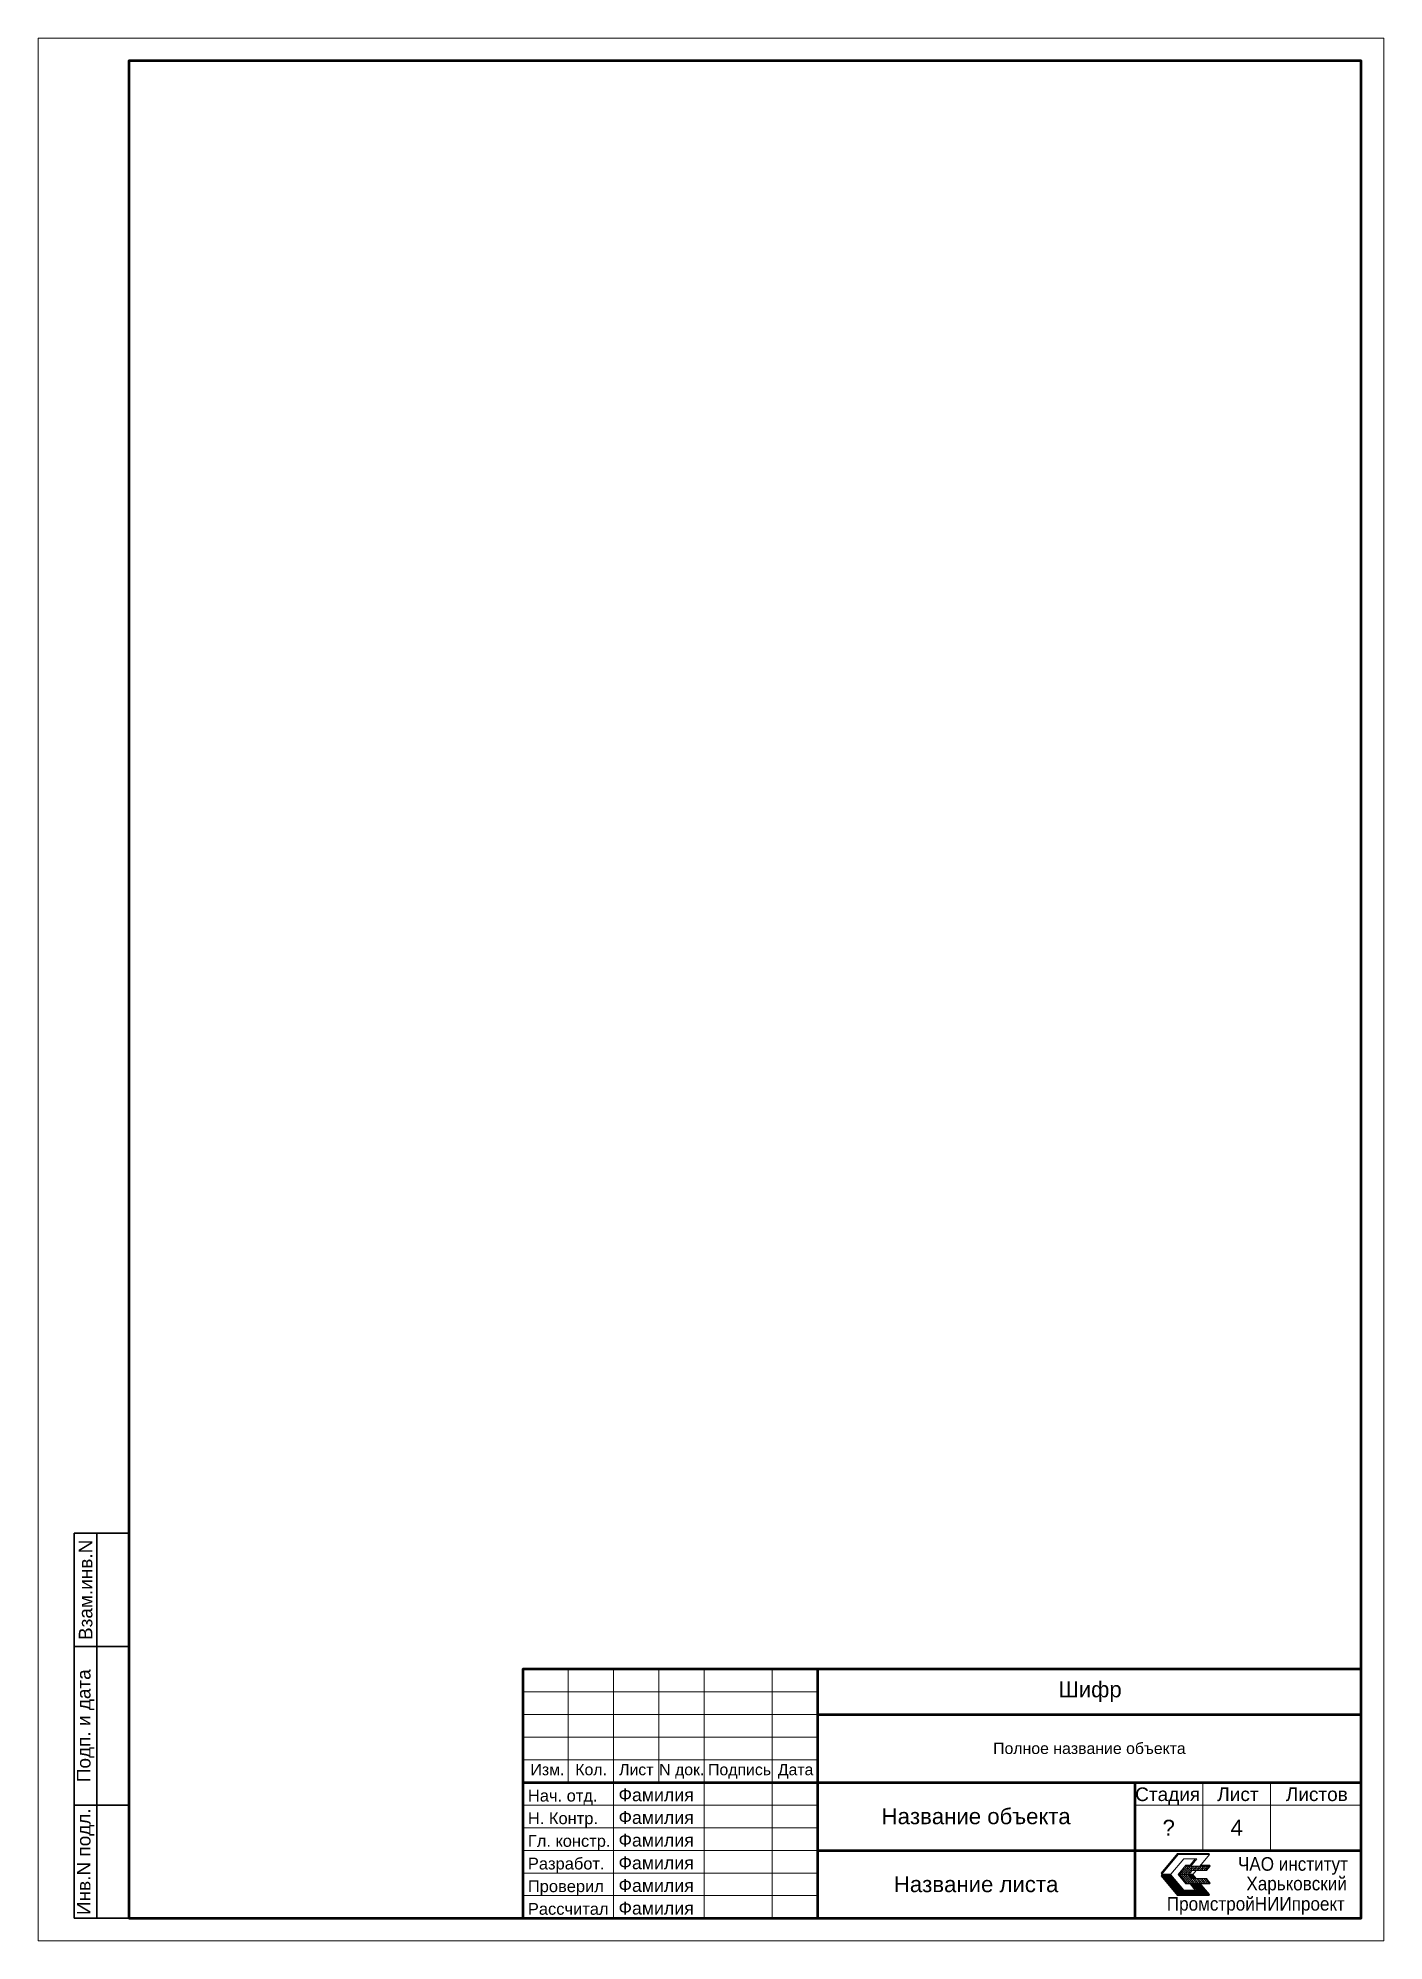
# Paper-space layout 'А3 в' of a CAD drawing. Header units: millimetres. Extents: x 21 to 318, y 6 to 426.
import ezdxf
from ezdxf.enums import TextEntityAlignment as Align

# ---------------------------------------------------------------- set-up
doc = ezdxf.new("R2010")
doc.units = ezdxf.units.MM
doc.header["$MEASUREMENT"] = 0
doc.layers.add('01_Формат', color=7, linetype='Continuous', lineweight=13)
doc.styles.add('Arial', font='arial.ttf')
doc.styles.add('ВТ', font='arial.ttf', dxfattribs={"width": 0.9})

psp = doc.layouts.new('А3 в')

# ---------------------------------------------------------------- hatches: boundary and pattern name
at = {"layer": '01_Формат', "lineweight": 9}
h = psp.add_hatch(color=256, dxfattribs=at)
h.paths.add_polyline_path([(272.68, 24.88), (272.52, 25.08), (268.9, 20.73), (269.06, 20.53)])
h.paths.add_polyline_path([(279.45, 25.08), (272.52, 25.08), (272.68, 24.88), (279.61, 24.88)])
h.paths.add_polyline_path([(276.77, 23.9), (276.45, 23.9), (275.29, 22.51), (275.45, 22.31)])
h = psp.add_hatch(dxfattribs=at)
h.set_pattern_fill('LINE', color=256, scale=0.097864, angle=50, style=0)
h.set_pattern_definition([(50, (-681.95758, 377.95746), (-0.23802457, 0.19972633), [])])
h.paths.add_polyline_path([(274.56, 22.31), (273, 20.44), (275.02, 20.44), (275.77, 21.34), (278.94, 21.34), (279.76, 22.31)])
h = psp.add_hatch(dxfattribs=at)
h.set_pattern_fill('LINE', color=256, scale=0.055, style=0)
h.set_pattern_definition([(0, (-1070.64223, 432.93724), (0, 0.174625), [])])
h.paths.add_polyline_path([(272.68, 16), (279.61, 16), (277.48, 18.57), (275.45, 18.57), (276.77, 16.98), (273.89, 16.98), (271.08, 20.35), (269.06, 20.35)])
h.paths.add_polyline_path([(275.99, 20.35), (275.09, 20.35), (275.77, 19.54), (276.66, 19.54)])
h = psp.add_hatch(dxfattribs=at)
h.set_pattern_fill('LINE', color=256, scale=0.097864, angle=130, style=0)
h.set_pattern_definition([(130, (-681.95758, 377.95746), (-0.23802457, -0.19972633), [])])
h.paths.add_polyline_path([(279.76, 18.57), (278.94, 19.54), (275.77, 19.54), (275.02, 20.44), (273, 20.44), (274.56, 18.57)])

# ---------------------------------------------------------------- linework, layer by layer
at = {"layer": '01_Формат', "lineweight": 35}
for p, q in [((29.08, 95.78), (29.08, 10.78)), ((41.08, 95.78), (29.08, 95.78)), ((34.08, 95.78), (34.08, 10.78)), ((41.08, 70.78), (29.08, 70.78)), ((29.08, 35.78), (41.08, 35.78)), ((29.08, 10.78), (41.08, 10.78))]:
    psp.add_line(p, q, dxfattribs=at)
at = {"layer": '01_Формат'}
for p, q in [((138.08, 65.78), (138.08, 40.78)), ((148.08, 65.78), (148.08, 10.78)), ((158.08, 65.83), (158.08, 40.78)), ((168.08, 65.78), (168.08, 10.78)), ((183.08, 65.78), (183.08, 10.78)), ((128.08, 60.78), (193.08, 60.78)), ((128.08, 55.78), (193.08, 55.78)), ((128.08, 50.78), (193.08, 50.78)), ((128.08, 45.78), (193.08, 45.78)), ((278.08, 40.78), (278.08, 25.78)), ((293.08, 40.78), (293.08, 25.78)), ((128.08, 35.78), (193.08, 35.78)), ((263.08, 35.78), (313.08, 35.78)), ((128.08, 30.78), (193.08, 30.78)), ((128.08, 25.78), (193.08, 25.78)), ((128.08, 20.78), (193.08, 20.78)), ((128.08, 15.78), (193.08, 15.78))]:
    psp.add_line(p, q, dxfattribs=at)
at = {"layer": '01_Формат', "lineweight": 50}
for p, q in [((193.08, 65.78), (193.08, 10.78)), ((193.08, 55.78), (313.08, 55.78)), ((128.08, 40.78), (313.08, 40.78)), ((263.08, 40.78), (263.08, 10.78)), ((193.08, 25.78), (313.08, 25.78))]:
    psp.add_line(p, q, dxfattribs=at)
at = {"layer": '01_Формат', "lineweight": 9}
for p, q in [((272.52, 25.08), (268.9, 20.73)), ((272.68, 24.88), (269.06, 20.53)), ((273.89, 23.9), (271.08, 20.53)), ((279.45, 25.08), (272.52, 25.08)), ((272.68, 24.88), (272.52, 25.08)), ((274.39, 22.51), (272.67, 20.44)), ((272.68, 24.88), (279.61, 24.88)), ((274.56, 22.31), (273, 20.44)), ((276.77, 23.9), (273.89, 23.9)), ((274.39, 22.51), (275.29, 22.51)), ((274.56, 22.31), (274.39, 22.51)), ((274.56, 22.31), (279.76, 22.31)), ((275.77, 21.34), (275.02, 20.44)), ((276.45, 23.9), (275.29, 22.51)), ((275.45, 22.31), (275.29, 22.51)), ((276.77, 23.9), (275.45, 22.31)), ((278.94, 21.34), (275.77, 21.34)), ((276.66, 21.34), (275.99, 20.53)), ((279.61, 24.88), (277.48, 22.31)), ((277.64, 22.51), (279.59, 22.51)), ((279.76, 22.31), (278.94, 21.34)), ((279.61, 24.88), (279.45, 25.08)), ((279.76, 22.31), (279.59, 22.51)), ((269.06, 20.53), (268.9, 20.73)), ((269.06, 20.35), (268.9, 20.16)), ((272.52, 15.8), (268.9, 20.16)), ((269.06, 20.53), (271.08, 20.53)), ((272.68, 16), (269.06, 20.35)), ((269.06, 20.35), (271.08, 20.35)), ((273.89, 16.98), (271.08, 20.35)), ((272.67, 20.44), (275.02, 20.44)), ((274.39, 18.37), (272.67, 20.44)), ((274.56, 18.57), (273, 20.44)), ((273.02, 20.44), (275.03, 20.44)), ((276.77, 16.98), (273.89, 16.98)), ((274.56, 18.57), (274.39, 18.37)), ((274.39, 18.37), (275.29, 18.37)), ((274.56, 18.57), (279.76, 18.57)), ((275.77, 19.54), (275.02, 20.44)), ((275.09, 20.53), (275.99, 20.53)), ((275.09, 20.35), (275.99, 20.35)), ((275.45, 18.57), (275.29, 18.37)), ((276.45, 16.98), (275.29, 18.37)), ((276.77, 16.98), (275.45, 18.57)), ((278.94, 19.54), (275.77, 19.54)), ((276.66, 19.54), (275.99, 20.35)), ((279.61, 16), (277.48, 18.57)), ((277.64, 18.37), (279.59, 18.37)), ((279.76, 18.57), (278.94, 19.54)), ((279.76, 18.57), (279.59, 18.37)), ((272.68, 16), (272.52, 15.8)), ((279.45, 15.8), (272.52, 15.8)), ((272.68, 16), (279.61, 16)), ((279.61, 16), (279.45, 15.8))]:
    psp.add_line(p, q, dxfattribs=at)
at = {"layer": '01_Формат'}
psp.add_lwpolyline([(21.08, 5.78), (318.08, 5.78), (318.08, 425.78), (21.08, 425.78)], close=True, dxfattribs=at)
at = {"layer": '01_Формат', "lineweight": 50}
for points in [[(41.08, 10.78), (313.08, 10.78), (313.08, 420.78), (41.08, 420.78)], [(313.08, 10.78), (313.08, 65.78), (128.08, 65.78), (128.08, 10.78)]]:
    psp.add_lwpolyline(points, close=True, dxfattribs=at)

# ---------------------------------------------------------------- texts
at = {"layer": '01_Формат', "lineweight": 35, "style": 'Arial'}
for s, p in [('Взам.инв.N', (31.58, 83.28)), ('Подп. и дата', (31.58, 53.28)), ('Инв.N подл.', (31.58, 23.28))]:
    psp.add_text(s, height=3, rotation=90, dxfattribs=at).set_placement(p, align=Align.MIDDLE)
at = {"layer": '01_Формат', "style": 'Arial'}
for s, height, p in [('Изм.', 2.5, (133.49, 41.61)), ('Кол.', 2.5, (143.13, 41.61)), ('Лист', 2.5, (153.09, 41.61)), ('N док.', 2.5, (163.13, 41.61)), ('Подпись', 2.5, (175.88, 41.61)), ('Дата', 2.5, (188.25, 41.61)), ('Стадия', 3, (270.35, 35.76)), ('Лист', 3, (285.86, 35.76)), ('Листов', 3, (303.27, 35.76))]:
    psp.add_text(s, height=height, dxfattribs=at).set_placement(p, align=Align.BOTTOM_CENTER)
for s, height, p in [('Нач. отд.', 2.6, (129.17, 35.78)), ('Фамилия', 2.8, (149.17, 35.78)), ('Н. Контр.', 2.6, (129.17, 30.78)), ('Фамилия', 2.8, (149.17, 30.78)), ('Фамилия', 2.8, (149.17, 25.78)), ('Гл. констр.', 2.6, (129.17, 25.78)), ('Разработ.', 2.6, (129.17, 20.78)), ('Фамилия', 2.8, (149.17, 20.78)), ('Проверил', 2.6, (129.17, 15.78)), ('Фамилия', 2.8, (149.17, 15.78)), ('Рассчитал', 2.6, (129.17, 10.78)), ('Фамилия', 2.8, (149.17, 10.78))]:
    psp.add_text(s, height=height, dxfattribs=at).set_placement(p, align=Align.BOTTOM_LEFT)
for s, p in [('?', (270.58, 30.78)), ('4', (285.58, 30.78))]:
    psp.add_text(s, height=3.5, dxfattribs=at).set_placement(p, align=Align.MIDDLE_CENTER)
at = {"layer": '01_Формат', "lineweight": 35, "style": 'ВТ', "width": 0.9}
for s, p in [('ЧАО институт', (297.99, 20.38)), ('Харьковский', (298.81, 16.05)), ('ПромстройНИИпроект', (289.8, 11.58))]:
    psp.add_text(s, height=3, dxfattribs=at).set_placement(p, align=Align.BOTTOM_CENTER)
at = {"layer": '01_Формат', "char_height": 3.5, "attachment_point": 5, "style": 'Arial'}
for s, insert, width in [('{\\C7;Шифр}', (253.23, 60.78), 119.7), ('{\\C7;Название объекта}', (228.08, 33.28), 68.0003), ('{\\C7;Название листа}', (228.08, 18.28), 68.0003)]:
    psp.add_mtext(s, dxfattribs=dict(at, insert=insert, width=width))
at = {"layer": '01_Формат', "insert": (253.08, 48.28), "char_height": 2.5, "width": 118.0001, "attachment_point": 5, "line_spacing_factor": 0.8, "style": 'Arial'}
psp.add_mtext('Полное название объекта', dxfattribs=at)

doc.saveas('drawing.dxf')
